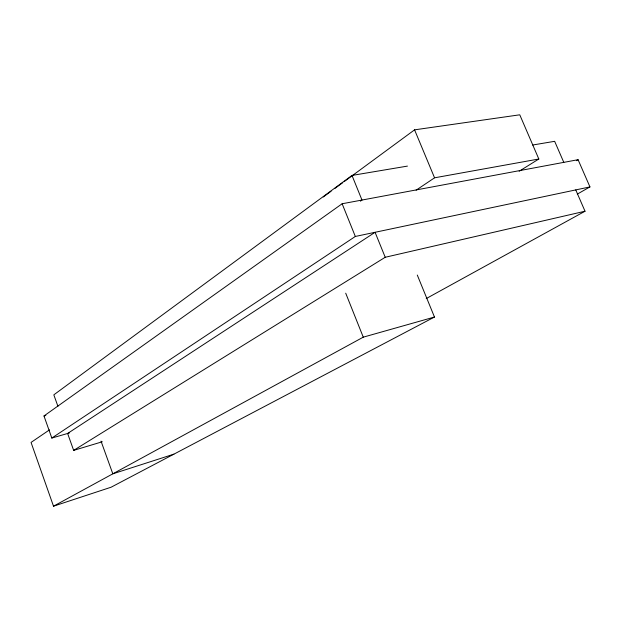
<?xml version="1.0" encoding="UTF-8"?>
<svg xmlns="http://www.w3.org/2000/svg" width="621" height="621" viewBox="0 0 621 621"><rect width="100%" height="100%" fill="white"/><g stroke="black" fill="none" stroke-linecap="round" stroke-linejoin="round"><path stroke-width="0.93" d="M407.438 166.102L351.991 175.433L53.825 394.84L57.924 406.297M323.262 196.989L331.071 191.252M334.967 188.38L342.776 182.644M344.337 181.495L414.572 129.843L519.761 114.807L538.826 159.007L519.164 171.249M69.482 432.93L51.822 438.053L43.982 415.961L342.14 203.758L578.073 159.698L589.95 186.913L577.313 194.109M360.397 201.165L361.989 200.055L351.991 175.433M49.494 429.864L31.05 442.424L53.507 506.193L111.105 487.213L434.467 317.036L417.289 275.049M416.124 190.173L434.56 177.808L538.826 159.007M51.822 438.053L355.328 236.461L589.95 186.913M385.222 257.273L375.076 232.293L67.619 433.466L73.658 450.38L385.222 257.273L585.021 211.233L575.76 189.91M576.412 160.699L578.073 159.698M426.231 298.577L585.021 211.233M53.507 506.193L363.262 337.164L434.467 317.036M173.903 454.161L112.82 473.823L101.021 441.143M73.658 450.38L102.318 441.756M43.982 415.961L45.853 415.441M532.671 145.019L554.654 141.316L563.798 162.368M414.572 129.843L434.56 177.808M342.14 203.758L355.328 236.461M345.711 293.19L363.262 337.164"/></g></svg>
